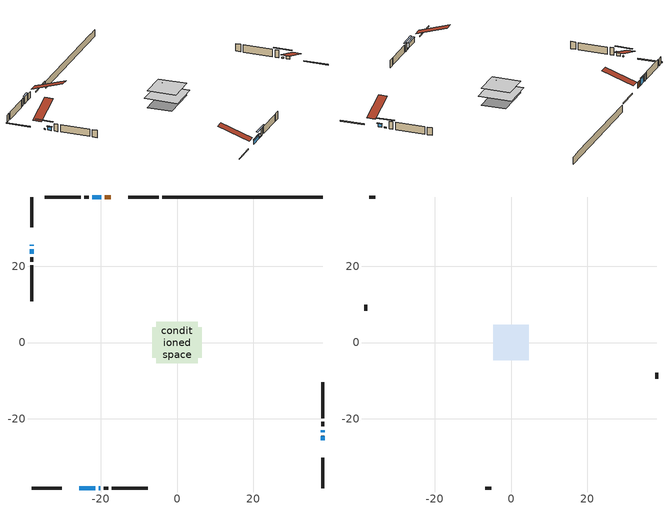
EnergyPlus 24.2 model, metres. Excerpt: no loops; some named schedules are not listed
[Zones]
conditioned space
 floor adiabatic (AdiabaticFloorConstruction): -5.39,-5.39 -5.39,5.39 5.39,5.39 5.39,-5.39 z0.76
 floor foundation (Slab1 construction): -6.5,-4.02 -6.5,4.02 6.5,4.02 6.5,-4.02 z-1.6
 wall outside (RimJoist1 construction): -4.84,38.15 -12.73,38.15 / -38.15,-38.15 -30.26,-38.15 / -38.15,38.15 -38.15,30.26 / 38.15,-38.15 38.15,-30.26 z0.76:1.06
 wall outside (AdiabaticWallConstruction 1): -17.31,38.15 -18.94,38.15 z0.76:2.79
 wall outside (AdiabaticWallConstruction): 38.15,-25.68 38.15,-24.51 / -38.15,24.43 -38.15,23.27 z0.76:1.9; -38.15,25.69 -38.15,25.36 / 38.15,-23.59 38.15,-22.94 / -20.47,-38.15 -20.14,-38.15 z0.76:1.08; -19.87,38.15 -22.23,38.15 z0.76:3.06; -25.68,-38.15 -21.39,-38.15 z0.76:2.16
 wall outside (Wall1 construction): -23.16,38.15 -24.33,38.15 / -19.22,-38.15 -18.04,-38.15 / -38.15,22.34 -38.15,21.16 / 38.15,-22.02 38.15,-20.84 z0.76:3.2
 wall outside (Wall2 construction): -25.26,38.15 -34.7,38.15 / -17.11,-38.15 -7.67,-38.15 / -38.15,20.23 -38.15,10.79 / 38.15,-19.91 38.15,-10.47 z0.76:3.2
 wall foundation (FoundationWall1 construction): -3.91,38.15,-1.6 -3.91,38.15,0.76 33.94,38.15,0.76 33.94,38.15,0.66 38.15,38.15,0.66 38.15,38.15,-1.6
 window (WindowConstruction): 38.15,-25.68 38.15,-24.51 z0.76:1.9
 window (WindowConstruction 6): -38.15,25.68 -38.15,25.36 z0.76:1.07
 window (WindowConstruction 1): -19.87,38.15 -22.23,38.15 z0.76:3.06
 window (WindowConstruction 2): -25.68,-38.15 -21.39,-38.15 z0.76:2.16
 window (WindowConstruction 3): -38.15,24.43 -38.15,23.27 z0.76:1.9
 window (WindowConstruction 4): 38.15,-23.59 38.15,-22.95 z0.76:1.07
 window (WindowConstruction 5): -20.46,-38.15 -20.14,-38.15 z0.76:1.07
 door (Door): -17.31,38.15 -18.94,38.15 z0.76:2.79
 ceiling adiabatic (AdiabaticFloorConstruction): 5.39,-5.39 5.39,5.39 -5.39,5.39 -5.39,-5.39 z0.76
attic - vented
 floor to conditioned space (Floor1 construction Reversed): -4.68,-4.68 -4.68,4.68 4.68,4.68 4.68,-4.68 z3.2
 floor to conditioned space (Floor2 construction Reversed): -2.52,-2.52 -2.52,2.52 2.52,2.52 2.52,-2.52 z3.2
 wall outside (Wall3 construction): -35.63,38.15 -37.22,38.15 / -6.74,-38.15 -5.15,-38.15 / -38.15,9.86 -38.15,8.27 / 38.15,-9.54 38.15,-7.95 z0.76:3.2
 roof outside (Roof1 construction): -16.38,38.15,3.2 -16.38,27.82,6.64 -13.66,27.82,6.64 -13.66,38.15,3.2; -26.61,-38.15,3.2 -26.61,-27.82,6.64 -29.33,-27.82,6.64 -29.33,-38.15,3.2; -38.15,26.61,3.2 -27.82,26.61,6.64 -27.82,29.33,6.64 -38.15,29.33,3.2; 38.15,-26.61,3.2 27.82,-26.61,6.64 27.82,-29.33,6.64 38.15,-29.33,3.2
shading: 38.15,-24.31 38.15,-25.88 38.56,-25.88 38.56,-24.31 z2.1; -38.15,22.63 -38.15,28.41 -38.56,28.41 -38.56,22.63 z3.8; -22.43,38.15 -19.67,38.15 -19.67,38.56 -22.43,38.56 z3.27; -21.19,-38.15 -25.88,-38.15 -25.88,-38.56 -21.19,-38.56 z2.36; -38.15,23.07 -38.15,24.63 -38.56,24.63 -38.56,23.07 z2.1; 38.15,-20.22 38.15,-26.32 38.56,-26.32 38.56,-20.22 z3.8; -17.41,-38.15 -23.2,-38.15 -23.2,-38.56 -17.41,-38.56 z3.8
[Building]
Building 1: Terrain=Suburbs
[Site:Location]
Winnipeg Intl AP_MB: Latitude {deg}=49.91; Longitude {deg}=-97.24; Time Zone {hr}=-6; Elevation {m}=239; Keep Site Location Information=Yes
[Site:GroundTemperature:Shallow]
-2.46526, -5.11642, -5.32873, -4.07063, 0.979979, 6.00706, 10.3653, 13.1261, 13.3606, 11.1152, 6.8681, 1.99523
[Site:WaterMainsTemperature]
Calculation Method=Schedule; Temperature Schedule=mains temperature schedule
[Material] Roughness=Rough; Thermal Absorptance=0.9
Name | Thickness {m} | Conductivity {W/m-K} | Density {kg/m3} | Specific Heat {J/kg-K} | Solar Absorptance | Visible Absorptance
asphalt or fiberglass shingles | 0.00635 | 0.162714 | 1121.4 | 1465.45 | 0.84 | 0.84
ceiling loosefill ins | 0.169333 | 0.0480833 | 16.02 | 1046.75 | 0.7 | 0.7
ceiling loosefill ins 1 | 0.254 | 0.0480833 | 16.02 | 1046.75 | 0.7 | 0.7
ceiling stud and cavity | 0.1397 | 0.0981895 | 65.682 | 1177.47 | 0.7 | 0.7
ceiling stud and cavity 1 | 0.1397 | 0.171725 | 65.682 | 1177.47 | 0.7 | 0.7
concrete 4.0 in. | 0.1016 | 1.803125 | 2242.8 | 837.4 | 0.7 | 0.7
concrete 8.0 in. | 0.2032 | 1.803125 | 2242.8 | 837.4 | 0.7 | 0.7
door material | 0.04445 | 0.0451087 | 512.64 | 1214.23 | 0.7 | 0.7
exterior vertical ins | 0.0872125 | 0.029427 | 32.04 | 1214.23 | 0.7 | 0.7
floor covering | 0.0127 | 0.0433444 | 54.468 | 1339.84 | 0.6 | 0.6
floor rigid ins; wall rigid ins 1 | 0.512978 | 0.029427 | 32.04 | 1214.23 | 0.7 | 0.7
floor stud and cavity | 0.1397 | 1.75129 | 37.0049 | 1207.88 | 0.7 | 0.7
furniture material conditioned space 1 | 0.1524 | 0.115458 | 640.8 | 1214.23 | 0.6 | 0.6
gypsum board | 0.0127 | 0.160291 | 801 | 837.4 | 0.6 | 0.6
gypsum board 1 | 0.0127 | 0.160291 | 801 | 837.4 | 0.7 | 0.7
osb sheathing 0.5 in. | 0.0127 | 0.115458 | 512.64 | 1214.23 | 0.7 | 0.7
osb sheathing 0.75 in. | 0.01905 | 0.115458 | 512.64 | 1214.23 | 0.7 | 0.7
osb sheathing 2.0 in. | 0.0508 | 0.115458 | 512.64 | 1214.23 | 0.7 | 0.7
rim joist rigid ins; wall rigid ins | 0.051816 | 0.029427 | 32.04 | 1214.23 | 0.7 | 0.7
rim joist stud and cavity | 0.0508 | 0.0402607 | 125.044 | 1163.47 | 0.6 | 0.6
wall stud and cavity | 0.1397 | 0.267139 | 139.0536 | 1170.24 | 0.7 | 0.7
wall stud and cavity 1 | 0.1397 | 0.215597 | 139.0536 | 1170.24 | 0.7 | 0.7
wall stud and cavity 2 | 0.0889 | 6.1454 | 50.32683 | 1063.81 | 0.6 | 0.6
wall stud and cavity 3 | 0.0889 | 0.380278 | 52.3479 | 1209.89 | 0.7 | 0.7
wall stud and cavity 4 | 0.0889 | 0.391764 | 83.0341 | 1211.67 | 0.7 | 0.7
wood siding | 0.0254 | 0.102417 | 544.68 | 1172.36 | 0.4 | 0.4
wood siding 1 | 0.00254 | 0.102417 | 544.68 | 1172.36 | 0.4 | 0.4
wood siding 2; wood siding 3; wood siding 4 | 0.0254 | 0.102417 | 544.68 | 1172.36 | 0.7 | 0.7
[WindowMaterial:SimpleGlazingSystem]
Name | U-Factor {W/m2-K} | Solar Heat Gain Coefficient
WindowMaterial | 1.92427 | 0.56
WindowMaterial 1 | 1.763019 | 0.6
WindowMaterial 2 | 1.86749 | 0.57
WindowMaterial 3 | 2.82083 | 0.41
[Construction]
AdiabaticFloorConstruction: floor stud and cavity, floor rigid ins, osb sheathing 0.75 in., floor covering
AdiabaticWallConstruction: wood siding 3, wall rigid ins 1, wall stud and cavity 3, gypsum board
AdiabaticWallConstruction 1: wood siding 4, wall rigid ins 1, wall stud and cavity 3, gypsum board
Door: door material
Floor1 construction Reversed: gypsum board, ceiling stud and cavity, ceiling loosefill ins
Floor2 construction Reversed: gypsum board, ceiling stud and cavity 1, ceiling loosefill ins 1
FoundationWall1 construction: concrete 8.0 in., gypsum board 1
furniture construction conditioned space 1: furniture material conditioned space 1
PartitionWallConstruction: gypsum board, wall stud and cavity 4, gypsum board
RimJoist1 construction: wood siding 2, rim joist rigid ins, osb sheathing 2.0 in., rim joist stud and cavity
Roof1 construction: asphalt or fiberglass shingles
Slab1 construction: concrete 4.0 in.
Wall1 construction: wood siding, wall rigid ins, osb sheathing 0.5 in., wall stud and cavity, gypsum board
Wall2 construction: wood siding, wall rigid ins, osb sheathing 0.5 in., wall stud and cavity 1, gypsum board
Wall3 construction: wood siding 1, wall stud and cavity 2
WindowConstruction; WindowConstruction 3: WindowMaterial
WindowConstruction 1: WindowMaterial 1
WindowConstruction 2: WindowMaterial 2
WindowConstruction 4; WindowConstruction 5; WindowConstruction 6: WindowMaterial 3
[Zone] Multiplier=1; Part of Total Floor Area=Yes
Name | Volume {m3}
attic - vented | 63.1999
conditioned space | 551.6
[Space]
Name | Zone | Volume {m3}
attic - vented 1 | attic - vented | 63.1999
conditioned space 1 | conditioned space | 551.6
[ZoneInfiltration:EffectiveLeakageArea]
infil attic - vented 1: Zone or Space=attic - vented 1; Schedule=Always On Discrete; Effective Air Leakage Area {cm2}=3762.33; Stack Coefficient=0.000409052; Wind Coefficient=1.3665e-05
[ZoneMixing]
whole house fan mix: Zone or Space=attic - vented; Schedule=Always On Continuous; Design Flow Rate Calculation Method=Flow/Zone; Design Flow Rate {m3/s}=0; Source Zone or Space=conditioned space
[SurfaceProperty:ExposedFoundationPerimeter]
Slab1: Exposed Perimeter Calculation Method=TotalExposedPerimeter; Total Exposed Perimeter {m}=42.062
[InternalMass] Zone or ZoneList=conditioned space; Space or SpaceList=conditioned space 1
Name | Construction | Surface Area {m2}
furniture mass conditioned space 1 | furniture construction conditioned space 1 | 88.2481
partition wall mass | PartitionWallConstruction | 220.62
[Lights]
interior lighting: Zone or ZoneList or Space or SpaceList=conditioned space 1; Schedule=interior lighting schedule; Design Level Calculation Method=LightingLevel; Lighting Level {W}=343.2; Return Air Fraction=0; Fraction Radiant=0.6; Fraction Visible=0.2; Fraction Replaceable=1
[People]
occupants: Zone or ZoneList or Space or SpaceList=conditioned space 1; Number of People Schedule=occupants schedule; Number of People Calculation Method=People; Number of People=3; Fraction Radiant=0.314171; Sensible Heat Fraction=0.56303; Activity Level Schedule=occupants activity schedule; Carbon Dioxide Generation Rate {m3/s-W}=0; Enable ASHRAE 55 Comfort Warnings=No; Mean Radiant Temperature Calculation Type=EnclosureAveraged
[ElectricEquipment] Zone or ZoneList or Space or SpaceList=conditioned space 1; Design Level Calculation Method=EquipmentLevel
Name | Schedule | Design Level {W} | Fraction Latent | Fraction Radiant | Fraction Lost
clothes dryer | clothes dryer schedule | 140.772 | 0.015 | 0.081 | 0.85
clothes washer | clothes washer schedule | 32.1985 | 0.03 | 0.162 | 0.7
cooking range | cooking range schedule | 215.147 | 0.08 | 0.432 | 0.2
dishwasher | dishwasher schedule | 66.8632 | 0.3 | 0.18 | 0.4
fridge | fridge schedule | 72.9452 | 0 | 0.6 | 0
mech vent house fan | mech vent house fan schedule | 125 | 0 | 0 | 0.5
mech vent house fan cfis | mech vent house fan cfis schedule | 0 | 0 | 0 | 0
misc plug loads | misc plug loads schedule | 494.7 | 0.045 | 0.513 | 0.1
whole house fan | Always On Discrete | 0 | 0 | 0 | 1
[OtherEquipment] Zone or ZoneList or Space or SpaceList=conditioned space 1; Design Level Calculation Method=EquipmentLevel
Name | Fuel Type | Schedule | Design Level {W} | Fraction Latent | Fraction Radiant | Fraction Lost
clothes dryer 1 | Electricity | clothes dryer schedule | 0 | 0.015 | 0.081 | 0.85
cooking range 1 | Electricity | cooking range schedule | 0 | 0.08 | 0.432 | 0.2
general water use latent | None | general water use schedule | 62.594 | 1 | 0 | 0
general water use sensible | None | general water use schedule | -61.6891 | 0 | 0.6 | 0
mech vent house fan latent load | None | Always On Discrete | 0 | 1 | 0 | 0
mech vent house fan sensible load | None | Always On Discrete | 0 | 0 | 0 | 0
water heater energy adjustment1 | Electricity | Always On Discrete | 0.01 | 0 | 0 | 1
[ZoneInfiltration:DesignFlowRate] Zone or ZoneList or Space or SpaceList=conditioned space 1; Schedule=Always On Discrete; Design Flow Rate Calculation Method=Flow/Zone; Design Flow Rate {m3/s}=0
infil flow; natural vent flow; whole house fan flow
[AvailabilityManager:Scheduled]
central ac and furnace airloop Availability Manager: Schedule=Always On Discrete
[Foundation:Kiva]
Foundation Kiva 1: Initial Indoor Air Temperature {C}=21; Wall Height Above Grade {m}=0.760019; Wall Depth Below Slab {m}=0.2032; Custom Block Material Name 1=exterior vertical ins; Custom Block Depth 1 {m}=2.36001; Custom Block X Position 1 {m}=0.2159; Custom Block Z Position 1 {m}=0
[Foundation:Kiva:Settings]
Soil Conductivity {W/m-K}=0.849921; Soil Density {kg/m3}=1842.3; Soil Specific Heat {J/kg-K}=418.7; Ground Solar Absorptivity=0.9; Ground Thermal Absorptivity=0.9; Ground Surface Roughness {m}=0.03; Far-Field Width {m}=40; Deep-Ground Boundary Condition=ZeroFlux; Deep-Ground Depth {m}=40; Minimum Cell Dimension {m}=0.2; Maximum Cell Growth Coefficient=3; Simulation Timestep=Timestep
[Exterior:Lights]
exterior lighting: Schedule=exterior lighting schedule; Design Level {W}=75.6
[EnergyManagementSystem:GlobalVariable]
central_ac_and_furnace_airloop_Fan_RTF
infil_program_Qfan
infil_program_Qinf
natural_vent_program_Qnv
natural_vent_program_Qwhf
[EnergyManagementSystem:Sensor]
Name | Output:Variable or Output:Meter Index Key | Output:Variable or Output:Meter
airflow_gain | infil flow | Infiltration Sensible Heat Gain Energy
airflow_gain_1 | natural vent flow | Infiltration Sensible Heat Gain Energy
airflow_gain_2 | whole house fan flow | Infiltration Sensible Heat Gain Energy
airflow_loss | infil flow | Infiltration Sensible Heat Loss Energy
airflow_loss_1 | natural vent flow | Infiltration Sensible Heat Loss Energy
airflow_loss_2 | whole house fan flow | Infiltration Sensible Heat Loss Energy
clg_load_cond |  | Cooling:EnergyTransfer:Zone:CONDITIONED SPACE
clg_sp_s; clg_sp_s_1 | cooling setpoint | Schedule Value
clothes_dryer_exhaust_0_sch_s | clothes dryer exhaust 0 schedule | Schedule Value
cool_season | cooling season schedule | Schedule Value
htg_load_cond |  | Heating:EnergyTransfer:Zone:CONDITIONED SPACE
htg_sp_s; htg_sp_s_1 | heating setpoint | Schedule Value
ig_ee_conv | clothes dryer | Electric Equipment Convective Heating Energy
ig_ee_conv_2 | cooking range | Electric Equipment Convective Heating Energy
ig_ee_conv_4 | fridge | Electric Equipment Convective Heating Energy
ig_ee_conv_5 | misc plug loads | Electric Equipment Convective Heating Energy
ig_ee_conv_6 | whole house fan | Electric Equipment Convective Heating Energy
ig_ee_rad | clothes dryer | Electric Equipment Radiant Heating Energy
ig_ee_rad_2 | cooking range | Electric Equipment Radiant Heating Energy
ig_ee_rad_4 | fridge | Electric Equipment Radiant Heating Energy
ig_ee_rad_5 | misc plug loads | Electric Equipment Radiant Heating Energy
ig_ee_rad_6 | whole house fan | Electric Equipment Radiant Heating Energy
ig_lgt_conv | interior lighting | Lights Convective Heating Energy
ig_lgt_rad | interior lighting | Lights Radiant Heating Energy
ig_lgt_vis | interior lighting | Lights Visible Radiation Heating Energy
ig_oe_conv | clothes dryer 1 | Other Equipment Convective Heating Energy
ig_oe_conv_1 | cooking range 1 | Other Equipment Convective Heating Energy
ig_oe_conv_2 | general water use latent | Other Equipment Convective Heating Energy
ig_oe_conv_3 | general water use sensible | Other Equipment Convective Heating Energy
ig_oe_conv_4 | water heater energy adjustment1 | Other Equipment Convective Heating Energy
ig_oe_rad | clothes dryer 1 | Other Equipment Radiant Heating Energy
ig_oe_rad_1 | cooking range 1 | Other Equipment Radiant Heating Energy
ig_oe_rad_2 | general water use latent | Other Equipment Radiant Heating Energy
ig_oe_rad_3 | general water use sensible | Other Equipment Radiant Heating Energy
ig_oe_rad_4 | water heater energy adjustment1 | Other Equipment Radiant Heating Energy
ig_ppl_conv | occupants | People Convective Heating Energy
ig_ppl_rad | occupants | People Radiant Heating Energy
im_conv | furniture mass conditioned space 1 | Surface Inside Face Convection Heat Gain Energy
im_conv_1 | partition wall mass | Surface Inside Face Convection Heat Gain Energy
im_ig | furniture mass conditioned space 1 | Surface Inside Face Internal Gains Radiation Heat Gain Energy
im_ig_1 | partition wall mass | Surface Inside Face Internal Gains Radiation Heat Gain Energy
im_lgt | furniture mass conditioned space 1 | Surface Inside Face Lights Radiation Heat Gain Energy
im_lgt_1 | partition wall mass | Surface Inside Face Lights Radiation Heat Gain Energy
im_sol | furniture mass conditioned space 1 | Surface Inside Face Solar Radiation Heat Gain Energy
im_sol_1 | partition wall mass | Surface Inside Face Solar Radiation Heat Gain Energy
im_surf | furniture mass conditioned space 1 | Surface Inside Face Net Surface Thermal Radiation Heat Gain Energy
im_surf_1 | partition wall mass | Surface Inside Face Net Surface Thermal Radiation Heat Gain Energy
mv_conv | mech vent house fan | Electric Equipment Convective Heating Energy
mv_conv_1 | mech vent house fan cfis | Electric Equipment Convective Heating Energy
mv_conv_2 | mech vent house fan latent load | Other Equipment Convective Heating Energy
mv_conv_3 | mech vent house fan sensible load | Other Equipment Convective Heating Energy
mv_rad | mech vent house fan | Electric Equipment Radiant Heating Energy
mv_rad_1 | mech vent house fan cfis | Electric Equipment Radiant Heating Energy
mv_rad_2 | mech vent house fan latent load | Other Equipment Radiant Heating Energy
mv_rad_3 | mech vent house fan sensible load | Other Equipment Radiant Heating Energy
natural_vent_s | natural vent schedule | Schedule Value
out_pb_s |  | Site Outdoor Air Barometric Pressure
out_wt_s |  | Site Outdoor Air Humidity Ratio
site_vw_s |  | Site Wind Speed
ss_back_out | Window1 | Surface Window Shortwave from Zone Back Out Window Heat Transfer Rate
ss_back_out_1 | Window10 | Surface Window Shortwave from Zone Back Out Window Heat Transfer Rate
ss_back_out_2 | Window2 | Surface Window Shortwave from Zone Back Out Window Heat Transfer Rate
ss_back_out_3 | Window3 | Surface Window Shortwave from Zone Back Out Window Heat Transfer Rate
ss_back_out_4 | Window6 | Surface Window Shortwave from Zone Back Out Window Heat Transfer Rate
ss_back_out_5 | Window7 | Surface Window Shortwave from Zone Back Out Window Heat Transfer Rate
ss_back_out_6 | Window9 | Surface Window Shortwave from Zone Back Out Window Heat Transfer Rate
ss_conv | Door1 | Surface Inside Face Convection Heat Gain Energy
ss_conv_1 | Window1 | Surface Inside Face Convection Heat Gain Energy
ss_conv_2 | Window10 | Surface Inside Face Convection Heat Gain Energy
ss_conv_3 | Window2 | Surface Inside Face Convection Heat Gain Energy
ss_conv_4 | Window3 | Surface Inside Face Convection Heat Gain Energy
ss_conv_5 | Window6 | Surface Inside Face Convection Heat Gain Energy
ss_conv_6 | Window7 | Surface Inside Face Convection Heat Gain Energy
ss_conv_7 | Window9 | Surface Inside Face Convection Heat Gain Energy
ss_ig | Door1 | Surface Inside Face Internal Gains Radiation Heat Gain Energy
ss_ig_1 | Window1 | Surface Inside Face Internal Gains Radiation Heat Gain Energy
ss_ig_2 | Window10 | Surface Inside Face Internal Gains Radiation Heat Gain Energy
ss_ig_3 | Window2 | Surface Inside Face Internal Gains Radiation Heat Gain Energy
ss_ig_4 | Window3 | Surface Inside Face Internal Gains Radiation Heat Gain Energy
ss_ig_5 | Window6 | Surface Inside Face Internal Gains Radiation Heat Gain Energy
ss_ig_6 | Window7 | Surface Inside Face Internal Gains Radiation Heat Gain Energy
ss_ig_7 | Window9 | Surface Inside Face Internal Gains Radiation Heat Gain Energy
ss_lgt | Door1 | Surface Inside Face Lights Radiation Heat Gain Energy
ss_sol | Door1 | Surface Inside Face Solar Radiation Heat Gain Energy
ss_surf | Door1 | Surface Inside Face Net Surface Thermal Radiation Heat Gain Energy
ss_surf_1 | Window1 | Surface Inside Face Net Surface Thermal Radiation Heat Gain Energy
ss_surf_2 | Window10 | Surface Inside Face Net Surface Thermal Radiation Heat Gain Energy
ss_surf_3 | Window2 | Surface Inside Face Net Surface Thermal Radiation Heat Gain Energy
ss_surf_4 | Window3 | Surface Inside Face Net Surface Thermal Radiation Heat Gain Energy
ss_surf_5 | Window6 | Surface Inside Face Net Surface Thermal Radiation Heat Gain Energy
ss_surf_6 | Window7 | Surface Inside Face Net Surface Thermal Radiation Heat Gain Energy
ss_surf_7 | Window9 | Surface Inside Face Net Surface Thermal Radiation Heat Gain Energy
ss_trans_in | Window1 | Surface Window Transmitted Solar Radiation Rate
ss_trans_in_1 | Window10 | Surface Window Transmitted Solar Radiation Rate
ss_trans_in_2 | Window2 | Surface Window Transmitted Solar Radiation Rate
ss_trans_in_3 | Window3 | Surface Window Transmitted Solar Radiation Rate
ss_trans_in_4 | Window6 | Surface Window Transmitted Solar Radiation Rate
ss_trans_in_5 | Window7 | Surface Window Transmitted Solar Radiation Rate
ss_trans_in_6 | Window9 | Surface Window Transmitted Solar Radiation Rate
ss_trans_out | Window1 | Surface Inside Face Initial Transmitted Diffuse Transmitted Out Window Solar Radiation Rate
ss_trans_out_1 | Window10 | Surface Inside Face Initial Transmitted Diffuse Transmitted Out Window Solar Radiation Rate
ss_trans_out_2 | Window2 | Surface Inside Face Initial Transmitted Diffuse Transmitted Out Window Solar Radiation Rate
ss_trans_out_3 | Window3 | Surface Inside Face Initial Transmitted Diffuse Transmitted Out Window Solar Radiation Rate
ss_trans_out_4 | Window6 | Surface Inside Face Initial Transmitted Diffuse Transmitted Out Window Solar Radiation Rate
ss_trans_out_5 | Window7 | Surface Inside Face Initial Transmitted Diffuse Transmitted Out Window Solar Radiation Rate
ss_trans_out_6 | Window9 | Surface Inside Face Initial Transmitted Diffuse Transmitted Out Window Solar Radiation Rate
s_conv | Floor1 | Surface Inside Face Convection Heat Gain Energy
s_conv_1 | Floor2 | Surface Inside Face Convection Heat Gain Energy
s_conv_10 | Wall1:0 | Surface Inside Face Convection Heat Gain Energy
s_conv_11 | Wall1:180 | Surface Inside Face Convection Heat Gain Energy
s_conv_12 | Wall1:270 | Surface Inside Face Convection Heat Gain Energy
s_conv_13 | Wall1:90 | Surface Inside Face Convection Heat Gain Energy
s_conv_14 | Wall2:0 | Surface Inside Face Convection Heat Gain Energy
s_conv_15 | Wall2:180 | Surface Inside Face Convection Heat Gain Energy
s_conv_16 | Wall2:270 | Surface Inside Face Convection Heat Gain Energy
s_conv_17 | Wall2:90 | Surface Inside Face Convection Heat Gain Energy
s_conv_2 | FoundationWall1 | Surface Inside Face Convection Heat Gain Energy
s_conv_3 | inferred conditioned ceiling | Surface Inside Face Convection Heat Gain Energy
s_conv_4 | inferred conditioned floor | Surface Inside Face Convection Heat Gain Energy
s_conv_5 | RimJoist1:0 | Surface Inside Face Convection Heat Gain Energy
s_conv_6 | RimJoist1:180 | Surface Inside Face Convection Heat Gain Energy
s_conv_7 | RimJoist1:270 | Surface Inside Face Convection Heat Gain Energy
s_conv_8 | RimJoist1:90 | Surface Inside Face Convection Heat Gain Energy
s_conv_9 | Slab1 | Surface Inside Face Convection Heat Gain Energy
s_ig | Floor1 | Surface Inside Face Internal Gains Radiation Heat Gain Energy
s_ig_1 | Floor2 | Surface Inside Face Internal Gains Radiation Heat Gain Energy
s_ig_10 | Wall1:0 | Surface Inside Face Internal Gains Radiation Heat Gain Energy
s_ig_11 | Wall1:180 | Surface Inside Face Internal Gains Radiation Heat Gain Energy
s_ig_12 | Wall1:270 | Surface Inside Face Internal Gains Radiation Heat Gain Energy
s_ig_13 | Wall1:90 | Surface Inside Face Internal Gains Radiation Heat Gain Energy
s_ig_14 | Wall2:0 | Surface Inside Face Internal Gains Radiation Heat Gain Energy
s_ig_15 | Wall2:180 | Surface Inside Face Internal Gains Radiation Heat Gain Energy
s_ig_16 | Wall2:270 | Surface Inside Face Internal Gains Radiation Heat Gain Energy
s_ig_17 | Wall2:90 | Surface Inside Face Internal Gains Radiation Heat Gain Energy
s_ig_2 | FoundationWall1 | Surface Inside Face Internal Gains Radiation Heat Gain Energy
s_ig_3 | inferred conditioned ceiling | Surface Inside Face Internal Gains Radiation Heat Gain Energy
s_ig_4 | inferred conditioned floor | Surface Inside Face Internal Gains Radiation Heat Gain Energy
s_ig_5 | RimJoist1:0 | Surface Inside Face Internal Gains Radiation Heat Gain Energy
s_ig_6 | RimJoist1:180 | Surface Inside Face Internal Gains Radiation Heat Gain Energy
s_ig_7 | RimJoist1:270 | Surface Inside Face Internal Gains Radiation Heat Gain Energy
s_ig_8 | RimJoist1:90 | Surface Inside Face Internal Gains Radiation Heat Gain Energy
s_ig_9 | Slab1 | Surface Inside Face Internal Gains Radiation Heat Gain Energy
s_lgt | Floor1 | Surface Inside Face Lights Radiation Heat Gain Energy
s_lgt_1 | Floor2 | Surface Inside Face Lights Radiation Heat Gain Energy
s_lgt_10 | Wall1:0 | Surface Inside Face Lights Radiation Heat Gain Energy
s_lgt_11 | Wall1:180 | Surface Inside Face Lights Radiation Heat Gain Energy
s_lgt_12 | Wall1:270 | Surface Inside Face Lights Radiation Heat Gain Energy
s_lgt_13 | Wall1:90 | Surface Inside Face Lights Radiation Heat Gain Energy
s_lgt_14 | Wall2:0 | Surface Inside Face Lights Radiation Heat Gain Energy
s_lgt_15 | Wall2:180 | Surface Inside Face Lights Radiation Heat Gain Energy
s_lgt_16 | Wall2:270 | Surface Inside Face Lights Radiation Heat Gain Energy
s_lgt_17 | Wall2:90 | Surface Inside Face Lights Radiation Heat Gain Energy
s_lgt_2 | FoundationWall1 | Surface Inside Face Lights Radiation Heat Gain Energy
s_lgt_3 | inferred conditioned ceiling | Surface Inside Face Lights Radiation Heat Gain Energy
s_lgt_4 | inferred conditioned floor | Surface Inside Face Lights Radiation Heat Gain Energy
s_lgt_5 | RimJoist1:0 | Surface Inside Face Lights Radiation Heat Gain Energy
s_lgt_6 | RimJoist1:180 | Surface Inside Face Lights Radiation Heat Gain Energy
s_lgt_7 | RimJoist1:270 | Surface Inside Face Lights Radiation Heat Gain Energy
s_lgt_8 | RimJoist1:90 | Surface Inside Face Lights Radiation Heat Gain Energy
s_lgt_9 | Slab1 | Surface Inside Face Lights Radiation Heat Gain Energy
s_sol | Floor1 | Surface Inside Face Solar Radiation Heat Gain Energy
s_sol_1 | Floor2 | Surface Inside Face Solar Radiation Heat Gain Energy
s_sol_10 | Wall1:0 | Surface Inside Face Solar Radiation Heat Gain Energy
s_sol_11 | Wall1:180 | Surface Inside Face Solar Radiation Heat Gain Energy
s_sol_12 | Wall1:270 | Surface Inside Face Solar Radiation Heat Gain Energy
s_sol_13 | Wall1:90 | Surface Inside Face Solar Radiation Heat Gain Energy
s_sol_14 | Wall2:0 | Surface Inside Face Solar Radiation Heat Gain Energy
s_sol_15 | Wall2:180 | Surface Inside Face Solar Radiation Heat Gain Energy
s_sol_16 | Wall2:270 | Surface Inside Face Solar Radiation Heat Gain Energy
s_sol_17 | Wall2:90 | Surface Inside Face Solar Radiation Heat Gain Energy
s_sol_2 | FoundationWall1 | Surface Inside Face Solar Radiation Heat Gain Energy
